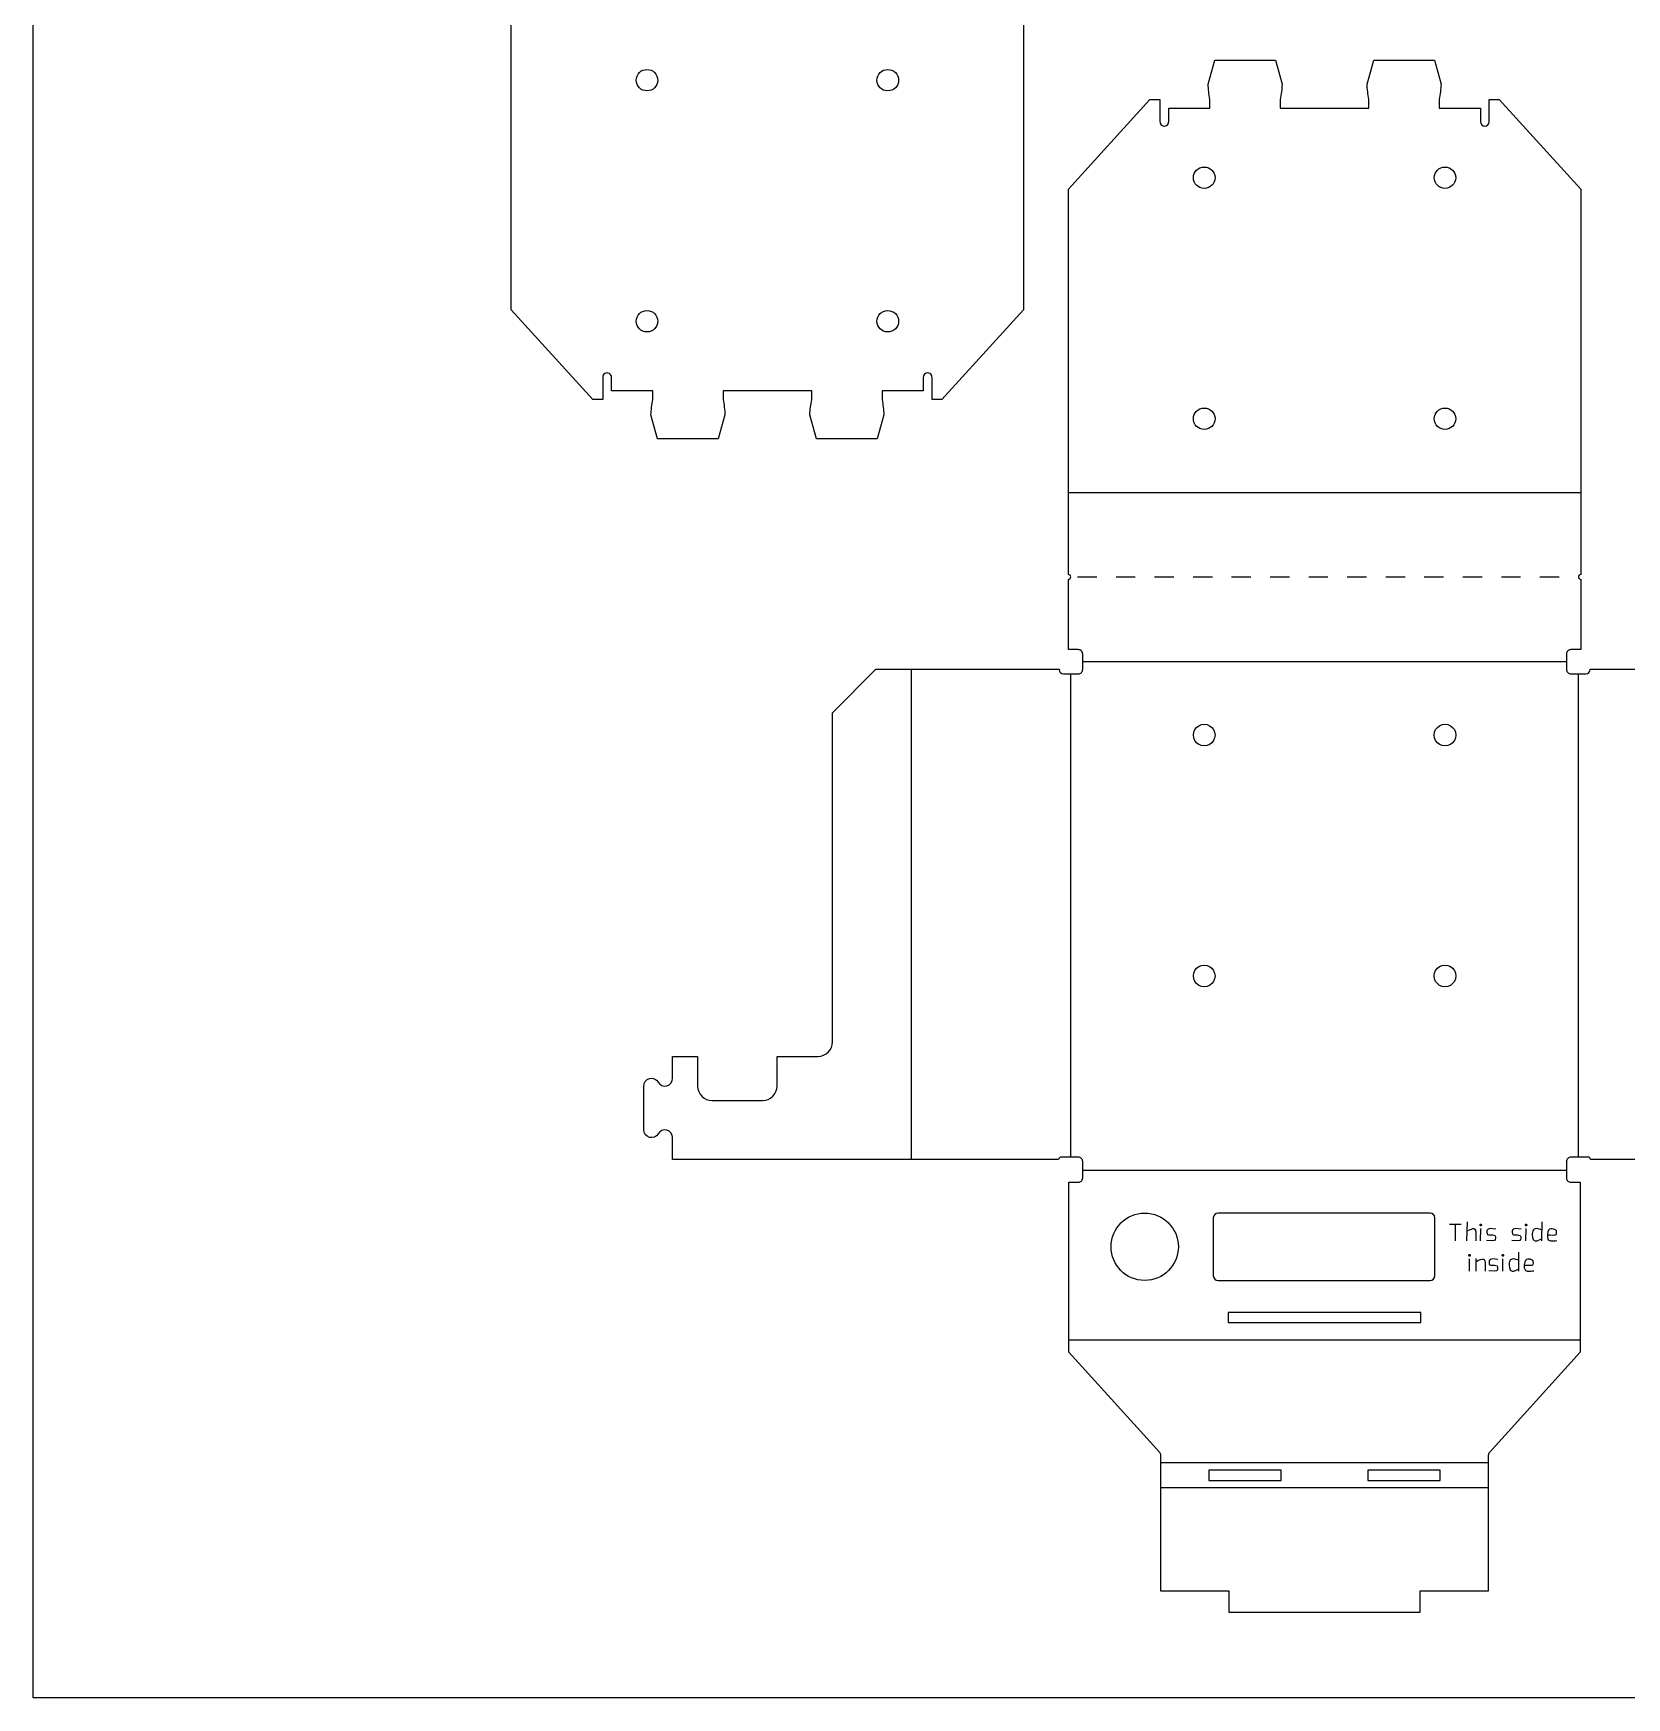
# Model space of a CAD drawing. Extents: x 0 to 841, y 0 to 662.
# Drawn here: x 0 to 330.8, y 0 to 345.5 of the extents above; entities that cross this region are included whole.
import ezdxf

# ---------------------------------------------------------------- set-up
doc = ezdxf.new("R2010")
doc.units = 0
doc.layers.get('0').update_dxf_attribs({"linetype": 'CONTINUOUS'})

msp = doc.modelspace()

# ---------------------------------------------------------------- linework, layer by layer
at = {"color": 7}
msp.add_lwpolyline([(0, 593.999849), (840.999808, 593.999849), (840.999808, 0.000026), (0, 0.000026)], close=True, dxfattribs=at)
at = {"color": 5}
for points in [[(118.225351, 274.075663), (118.225351, 269.450669), (116.175359, 269.450669), (99.225362, 288.113393), (99.225362, 368.092796)], [(205.625338, 368.092796), (205.625338, 288.113393), (188.675341, 269.450669), (186.625349, 269.450669), (186.625349, 274.075663)], [(243.933089, 334.947435), (245.313288, 339.932977), (257.913296, 339.932977), (259.293508, 334.947435)], [(276.933083, 334.947435), (278.313282, 339.932977), (290.913292, 339.932977), (292.293491, 334.947435)], [(214.913306, 233.140849), (214.913306, 313.120242), (231.863304, 331.782966), (233.913295, 331.782966), (233.913295, 327.157972)], [(235.763314, 327.157972), (235.763314, 329.932974), (244.313295, 329.932974), (244.313295, 331.782966)], [(258.913296, 331.782966), (258.913296, 329.932974), (277.313289, 329.932974), (277.313289, 331.782966)], [(291.913285, 331.782966), (291.913285, 329.932974), (300.463267, 329.932974), (300.463267, 327.157972)], [(302.313286, 327.157972), (302.313286, 331.782966), (304.363277, 331.782966), (321.313274, 313.120242), (321.313274, 233.140849)], [(128.625357, 269.450669), (128.625357, 271.300661), (120.07537, 271.300661), (120.07537, 274.075663)], [(184.77533, 274.075663), (184.77533, 271.300661), (176.225349, 271.300661), (176.225349, 269.450669)], [(161.625348, 269.450669), (161.625348, 271.300661), (143.225352, 271.300661), (143.225352, 269.450669)], [(143.605564, 266.2862), (142.225352, 261.300657), (129.625357, 261.300657), (128.245145, 266.2862)], [(176.605555, 266.2862), (175.225356, 261.300657), (162.625348, 261.300657), (161.245136, 266.2862)], [(216.963297, 217.556154), (214.913306, 217.556154), (214.913306, 232.140857)], [(220.816198, 232.609804), (216.816199, 232.609804)], [(228.816196, 232.609804), (224.816197, 232.609804)], [(236.816194, 232.609804), (232.816195, 232.609804)], [(244.816192, 232.609804), (240.816193, 232.609804)], [(252.816189, 232.609804), (248.81619, 232.609804)], [(260.816184, 232.609804), (256.816185, 232.609804)], [(268.816171, 232.609804), (264.816175, 232.609804)], [(276.81619, 232.609804), (272.816194, 232.609804)], [(284.816183, 232.609804), (280.816187, 232.609804)], [(292.816175, 232.609804), (288.816179, 232.609804)], [(300.816168, 232.609804), (296.816172, 232.609804)], [(308.81616, 232.609804), (304.816164, 232.609804)], [(316.816153, 232.609804), (312.816156, 232.609804)], [(321.313274, 232.140857), (321.313274, 217.556154), (319.263283, 217.556154)], [(217.888307, 213.468105), (217.888307, 216.631145)], [(318.338274, 216.631145), (318.338274, 213.468105)], [(165.937224, 136.118114), (165.937224, 204.468093), (174.937209, 213.468105), (212.97526, 213.468105)], [(213.900243, 212.543095), (216.963297, 212.543095)], [(319.263283, 212.543095), (322.326337, 212.543095)], [(323.25132, 213.468105), (361.289371, 213.468105), (370.289356, 204.468093), (370.289356, 136.118114)], [(132.737237, 128.571961), (132.737237, 133.11811), (137.937224, 133.11811), (137.937224, 126.96811)], [(154.437219, 126.96811), (154.437219, 133.11811), (162.937221, 133.11811)], [(126.73723, 117.871976), (126.73723, 126.964274)], [(140.937228, 123.968106), (151.437215, 123.968106)], [(212.900251, 111.718113), (132.737237, 111.718113), (132.737237, 116.264262)], [(409.588358, 116.264262), (409.588358, 111.718113), (323.32633, 111.718113)], [(216.963297, 112.218123), (213.40026, 112.218123)], [(217.888307, 107.905071), (217.888307, 111.293113)], [(318.338274, 111.293113), (318.338274, 107.905071)], [(322.82632, 112.218123), (319.263283, 112.218123)], [(233.873237, 50.913731), (215.013318, 71.692036), (215.013318, 106.980062), (216.963297, 106.980062)], [(319.263283, 106.980062), (321.213262, 106.980062), (321.213262, 71.692036), (302.353344, 50.913731)], [(302.113287, 50.292039), (302.113287, 22.115933), (287.913289, 22.115933), (287.913289, 17.665933), (248.313292, 17.665933), (248.313292, 22.115933), (234.113293, 22.115933), (234.113293, 50.292039)]]:
    msp.add_lwpolyline(points, dxfattribs=at)
at = {"color": 4}
for points in [[(214.913306, 250.182181), (321.313883, 250.182181)], [(217.88828, 215.099631), (318.337321, 215.099631)], [(182.368771, 111.718087), (182.368771, 213.468105)], [(215.431889, 112.218149), (215.431889, 212.543095)], [(320.7953, 212.543095), (320.7953, 112.218149)], [(318.337321, 109.436585), (217.88828, 109.436585)], [(294.071358, 98.305779), (296.449591, 98.305779)], [(295.240816, 98.305779), (295.194091, 94.832436)], [(297.699774, 98.798645), (297.611615, 94.832436)], [(300.397729, 98.043418), (300.404079, 98.188939)], [(300.476337, 97.404), (300.44128, 94.832436)], [(300.5868, 97.960577), (300.475279, 97.960577)], [(300.490148, 98.270722), (300.600612, 98.270722)], [(300.679193, 98.188939), (300.672843, 98.043418)], [(309.807977, 98.043418), (309.814327, 98.188939)], [(309.886585, 97.404), (309.851527, 94.832436)], [(309.997048, 97.960577), (309.8855, 97.960577)], [(309.900369, 98.270722), (310.010859, 98.270722)], [(310.089441, 98.188939), (310.083091, 98.043418)], [(313.193161, 98.748718), (313.165539, 94.832436)], [(299.544792, 96.582919), (299.528917, 94.832436)], [(302.985195, 94.832436), (301.747765, 94.926971)], [(308.235929, 94.832436), (306.9985, 94.926971)], [(312.226506, 94.857942), (313.160168, 95.258388)], [(298.059713, 91.755465), (298.066063, 91.900985)], [(298.138294, 91.11602), (298.103237, 88.544482)], [(298.248784, 91.672597), (298.137262, 91.672597)], [(298.152105, 91.982768), (298.262569, 91.982768)], [(298.341177, 91.900985), (298.334827, 91.755465)], [(299.547808, 91.144701), (299.547808, 88.544482)], [(301.438441, 90.243953), (301.423624, 88.544482)], [(305.008516, 91.755465), (305.014866, 91.900985)], [(305.087097, 91.11602), (305.05204, 88.544482)], [(305.197587, 91.672597), (305.086065, 91.672597)], [(305.100908, 91.982768), (305.211372, 91.982768)], [(305.28998, 91.900985), (305.28363, 91.755465)], [(308.393674, 92.460738), (308.366051, 88.544482)], [(303.436468, 88.544482), (302.199012, 88.639018)], [(307.427045, 88.569962), (308.360707, 88.970408)], [(243.113305, 74.223543), (220.042753, 74.223622), (215.013242, 74.223648)], [(321.213341, 74.223463), (298.142792, 74.223543), (293.113276, 74.223543)], [(302.113076, 48.760499), (234.11332, 48.760499)], [(302.113076, 43.547415), (234.11332, 43.547415)]]:
    msp.add_lwpolyline(points, dxfattribs=at)
at = {"color": 5}
msp.add_lwpolyline([(321.313274, 232.140857)], close=True, dxfattribs=at)
at = {"color": 1}
for points in [[(243.113305, 197.568106)], [(293.113276, 197.568106)], [(243.113305, 147.568115)], [(293.113276, 147.568115)], [(230.763299, 86.605087)], [(248.113293, 79.955078), (248.113293, 77.905086), (288.113287, 77.905086), (288.113287, 79.955078)], [(259.113297, 45.078982), (259.113297, 47.228986), (244.113297, 47.228986), (244.113297, 45.078982)], [(292.113283, 45.078982), (292.113283, 47.228986), (277.113291, 47.228986), (277.113291, 45.078982)]]:
    msp.add_lwpolyline(points, close=True, dxfattribs=at)
for points in [[(290.013286, 100.60506), (246.013296, 100.60506)], [(245.013303, 99.605068), (245.013303, 87.605079)], [(291.013278, 87.605079), (291.013278, 99.605068)], [(246.013296, 86.605087), (290.013286, 86.605087)], [(293.113276, 74.223543), (243.113305, 74.223543)]]:
    msp.add_lwpolyline(points, dxfattribs=at)
at = {"color": 4}
for points in [[(300.490122, 98.270722)], [(309.900343, 98.270722)], [(298.152105, 91.982768)], [(305.100908, 91.982768)]]:
    msp.add_lwpolyline(points, close=True, dxfattribs=at)
at = {"color": 1}
for points in [[(125.175582, 335.759928), (125.193236, 336.990602), (126.195307, 337.978992), (127.425358, 337.978988)], [(127.425354, 333.540612), (126.195206, 333.540612), (125.193097, 334.529155), (125.175582, 335.759928)], [(129.675125, 335.759928), (129.65761, 334.529155), (128.655501, 333.540612), (127.425354, 333.540612)], [(127.425358, 337.978988), (128.655406, 337.978988), (129.657472, 336.990599), (129.675125, 335.759928)], [(175.175588, 335.759928), (175.193241, 336.990593), (176.195298, 337.978979), (177.42534, 337.978988)], [(177.425353, 333.541073), (176.195385, 333.541073), (175.193352, 334.529338), (175.175588, 335.759928)], [(177.42534, 337.978988), (178.655392, 337.978993), (179.657464, 336.990603), (179.675118, 335.759928)], [(179.675118, 335.759928), (179.657353, 334.529338), (178.655321, 333.541073), (177.425353, 333.541073)], [(240.863527, 315.50419), (240.881291, 316.73478), (241.883323, 317.723045), (243.113291, 317.723045)], [(243.113305, 313.28513), (241.883253, 313.285125), (240.88118, 314.273515), (240.863527, 315.50419)], [(243.113291, 317.723045), (244.343259, 317.723045), (245.345292, 316.73478), (245.363056, 315.50419)], [(245.363056, 315.50419), (245.345403, 314.273525), (244.343346, 313.285139), (243.113305, 313.28513)], [(290.863524, 315.50419), (290.881289, 316.73478), (291.883321, 317.723045), (293.113289, 317.723045)], [(293.113276, 313.28513), (291.883234, 313.285139), (290.881178, 314.273525), (290.863524, 315.50419)], [(295.363054, 315.50419), (295.3454, 314.273515), (294.343328, 313.285125), (293.113276, 313.28513)], [(293.113289, 317.723045), (294.343257, 317.723045), (295.345289, 316.73478), (295.363054, 315.50419)], [(125.175582, 285.729445), (125.193236, 286.960119), (126.195307, 287.948509), (127.425358, 287.948505)], [(127.425358, 287.948505), (128.655406, 287.948505), (129.657472, 286.960116), (129.675125, 285.729445)], [(175.175588, 285.729445), (175.193241, 286.96011), (176.195298, 287.948496), (177.42534, 287.948505)], [(177.42534, 287.948505), (178.655392, 287.94851), (179.657464, 286.96012), (179.675118, 285.729445)], [(127.425354, 283.510129), (126.195206, 283.510129), (125.193097, 284.498672), (125.175582, 285.729445)], [(129.675125, 285.729445), (129.65761, 284.498672), (128.655501, 283.510129), (127.425354, 283.510129)], [(177.425353, 283.51059), (176.195385, 283.51059), (175.193352, 284.498855), (175.175588, 285.729445)], [(179.675118, 285.729445), (179.657353, 284.498855), (178.655321, 283.51059), (177.425353, 283.51059)], [(240.863527, 265.473718), (240.881291, 266.704307), (241.883323, 267.692572), (243.113291, 267.692572)], [(243.113291, 267.692572), (244.343259, 267.692572), (245.345292, 266.704307), (245.363056, 265.473718)], [(290.863524, 265.473718), (290.881289, 266.704307), (291.883321, 267.692572), (293.113289, 267.692572)], [(293.113289, 267.692572), (294.343257, 267.692572), (295.345289, 266.704307), (295.363054, 265.473718)], [(243.113305, 263.254658), (241.883253, 263.254652), (240.88118, 264.243043), (240.863527, 265.473718)], [(245.363056, 265.473718), (245.345403, 264.243053), (244.343346, 263.254667), (243.113305, 263.254658)], [(293.113276, 263.254658), (291.883234, 263.254667), (290.881178, 264.243053), (290.863524, 265.473718)], [(295.363054, 265.473718), (295.3454, 264.243043), (294.343328, 263.254652), (293.113276, 263.254658)], [(241.164745, 198.693107), (240.762821, 199.38926), (240.762821, 200.246957), (241.164745, 200.94311)], [(241.164745, 200.94311), (241.566669, 201.639263), (242.309456, 202.068111), (243.113305, 202.068111)], [(243.113305, 202.068111), (243.917153, 202.068111), (244.65994, 201.639263), (245.061864, 200.94311)], [(245.061864, 200.94311), (245.463788, 200.246957), (245.463788, 199.38926), (245.061864, 198.693107)], [(291.164716, 198.693107), (290.762792, 199.38926), (290.762792, 200.246957), (291.164716, 200.94311)], [(291.164716, 200.94311), (291.566641, 201.639263), (292.309427, 202.068111), (293.113276, 202.068111)], [(293.113276, 202.068111), (293.917124, 202.068111), (294.659911, 201.639263), (295.061835, 200.94311)], [(295.061835, 200.94311), (295.46376, 200.246957), (295.46376, 199.38926), (295.061835, 198.693107)], [(243.113305, 197.568106), (242.309456, 197.568106), (241.566669, 197.996954), (241.164745, 198.693107)], [(245.061864, 198.693107), (244.65994, 197.996954), (243.917153, 197.568106), (243.113305, 197.568106)], [(293.113276, 197.568106), (292.309427, 197.568106), (291.566641, 197.996954), (291.164716, 198.693107)], [(295.061835, 198.693107), (294.659911, 197.996954), (293.917124, 197.568106), (293.113276, 197.568106)], [(241.164748, 150.943116), (241.566672, 151.639268), (242.309457, 152.068116), (243.113305, 152.068116)], [(243.113305, 152.068116), (243.917152, 152.068114), (244.659937, 151.639266), (245.061861, 150.943114)], [(291.164719, 150.943116), (291.566643, 151.639268), (292.309428, 152.068116), (293.113276, 152.068116)], [(293.113276, 152.068116), (293.917123, 152.068114), (294.659909, 151.639266), (295.061832, 150.943114)], [(241.164748, 148.693116), (240.762824, 149.389269), (240.762824, 150.246964), (241.164748, 150.943116)], [(243.113305, 147.568113), (242.309457, 147.568117), (241.566672, 147.996964), (241.164748, 148.693116)], [(245.061861, 148.693115), (244.659937, 147.996962), (243.917152, 147.568115), (243.113305, 147.568115)], [(245.061861, 150.943114), (245.463785, 150.246962), (245.463785, 149.389267), (245.061861, 148.693115)], [(291.164719, 148.693116), (290.762796, 149.389269), (290.762796, 150.246964), (291.164719, 150.943116)], [(293.113276, 147.568113), (292.309428, 147.568117), (291.566643, 147.996964), (291.164719, 148.693116)], [(295.061832, 148.693115), (294.659909, 147.996962), (293.917123, 147.568115), (293.113276, 147.568115)], [(295.061832, 150.943114), (295.463756, 150.246962), (295.463756, 149.389267), (295.061832, 148.693115)], [(223.775921, 93.605074), (223.775921, 97.466138), (226.90224, 100.598099), (230.763299, 100.60506)], [(230.763299, 100.60506), (234.624357, 100.598099), (237.750676, 97.466138), (237.750676, 93.605074)], [(246.013296, 100.60506), (245.461017, 100.605056), (245.013307, 100.157347), (245.013303, 99.605068)], [(291.013278, 99.605068), (291.013274, 100.157347), (290.565565, 100.605056), (290.013286, 100.60506)], [(230.763299, 86.605087), (226.90224, 86.612048), (223.775921, 89.744009), (223.775921, 93.605074)], [(237.750676, 93.605074), (237.750676, 89.744009), (234.624357, 86.612048), (230.763299, 86.605087)], [(245.013303, 87.605079), (245.013307, 87.0528), (245.461017, 86.605091), (246.013296, 86.605087)], [(290.013286, 86.605087), (290.565565, 86.605091), (291.013274, 87.0528), (291.013278, 87.605079)]]:
    msp.add_open_spline(points, degree=3, dxfattribs=at)
at = {"color": 5}
for points in [[(244.313295, 331.782966), (244.106417, 332.826609), (243.979314, 333.88449), (243.933089, 334.947435)], [(259.293508, 334.947435), (259.247281, 333.88449), (259.120177, 332.826609), (258.913296, 331.782966)], [(277.313289, 331.782966), (277.106411, 332.826609), (276.979308, 333.88449), (276.933083, 334.947435)], [(292.293491, 334.947435), (292.247267, 333.88449), (292.120164, 332.826609), (291.913285, 331.782966)], [(233.913295, 327.157972), (233.913295, 326.827497), (234.089601, 326.522127), (234.375799, 326.35689)], [(234.375799, 326.35689), (234.661998, 326.191653), (235.01461, 326.191653), (235.300809, 326.35689)], [(235.300809, 326.35689), (235.587008, 326.522127), (235.763314, 326.827497), (235.763314, 327.157972)], [(300.463267, 327.157972), (300.463267, 326.647103), (300.877408, 326.232962), (301.388276, 326.232962)], [(301.388276, 326.232962), (301.899145, 326.232962), (302.313286, 326.647103), (302.313286, 327.157972)], [(118.687855, 274.876745), (118.401656, 274.711508), (118.225351, 274.406137), (118.225351, 274.075663)], [(119.612865, 274.876745), (119.326666, 275.041982), (118.974054, 275.041982), (118.687855, 274.876745)], [(120.07537, 274.075663), (120.07537, 274.406137), (119.899064, 274.711508), (119.612865, 274.876745)], [(185.237835, 274.876745), (184.951636, 274.711508), (184.77533, 274.406137), (184.77533, 274.075663)], [(186.162845, 274.876745), (185.876646, 275.041982), (185.524034, 275.041982), (185.237835, 274.876745)], [(186.625349, 274.075663), (186.625349, 274.406137), (186.449044, 274.711508), (186.162845, 274.876745)], [(128.245145, 266.2862), (128.291371, 267.349145), (128.418476, 268.407026), (128.625357, 269.450669)], [(143.225352, 269.450669), (143.432233, 268.407026), (143.559337, 267.349145), (143.605564, 266.2862)], [(161.245136, 266.2862), (161.291363, 267.349145), (161.418467, 268.407026), (161.625348, 269.450669)], [(176.225349, 269.450669), (176.432227, 268.407026), (176.55933, 267.349145), (176.605555, 266.2862)], [(215.411381, 232.640853), (215.411381, 232.916244), (215.188695, 233.139789), (214.913306, 233.140849)], [(214.913306, 232.140857), (215.188695, 232.141917), (215.411381, 232.365462), (215.411381, 232.640853)], [(321.313274, 233.140849), (321.037885, 233.139789), (320.815199, 232.916244), (320.815199, 232.640853)], [(320.815199, 232.640853), (320.815199, 232.365462), (321.037885, 232.141917), (321.313274, 232.140857)], [(217.617381, 217.285228), (217.443907, 217.458701), (217.208626, 217.556157), (216.963297, 217.556154)], [(217.888307, 216.631145), (217.888309, 216.876473), (217.790854, 217.111754), (217.617381, 217.285228)], [(318.6092, 217.285228), (318.435726, 217.111754), (318.338271, 216.876473), (318.338274, 216.631145)], [(319.263283, 217.556154), (319.017955, 217.556157), (318.782673, 217.458701), (318.6092, 217.285228)], [(212.97526, 213.468105), (212.975255, 212.957244), (213.389383, 212.543104), (213.900243, 212.543095)], [(216.963297, 212.543095), (217.208626, 212.543092), (217.443907, 212.640548), (217.617381, 212.814021)], [(217.617381, 212.814021), (217.790854, 212.987495), (217.888309, 213.222776), (217.888307, 213.468105)], [(318.338274, 213.468105), (318.338271, 213.222776), (318.435726, 212.987495), (318.6092, 212.814021)], [(318.6092, 212.814021), (318.782673, 212.640548), (319.017955, 212.543092), (319.263283, 212.543095)], [(322.326337, 212.543095), (322.837198, 212.543104), (323.251326, 212.957244), (323.25132, 213.468105)], [(165.058545, 133.996789), (165.621155, 134.5594), (165.937226, 135.322463), (165.937224, 136.118114)], [(162.937221, 133.11811), (163.732871, 133.118109), (164.495935, 133.434179), (165.058545, 133.996789)], [(126.73723, 126.964274), (126.737234, 127.691926), (127.225972, 128.328855), (127.928831, 128.517181)], [(127.928831, 128.517181), (128.63169, 128.705507), (129.373411, 128.398271), (129.737233, 127.768104)], [(131.545648, 127.019031), (132.24851, 127.207364), (132.737245, 127.844304), (132.737237, 128.571961)], [(129.737233, 127.768104), (130.101058, 127.137933), (130.842787, 126.830697), (131.545648, 127.019031)], [(137.937224, 126.96811), (137.937223, 126.172459), (138.253294, 125.409396), (138.815904, 124.846786)], [(138.815904, 124.846786), (139.378514, 124.284176), (140.141577, 123.968105), (140.937228, 123.968106)], [(151.437215, 123.968106), (152.232866, 123.968105), (152.995929, 124.284176), (153.558539, 124.846786)], [(153.558539, 124.846786), (154.121149, 125.409396), (154.43722, 126.172459), (154.437219, 126.96811)], [(127.928818, 116.319045), (127.225956, 116.507379), (126.737222, 117.144319), (126.73723, 117.871976)], [(131.545648, 117.817192), (130.842787, 118.005526), (130.101058, 117.69829), (129.737233, 117.068119)], [(132.737237, 116.264262), (132.737245, 116.991919), (132.24851, 117.628859), (131.545648, 117.817192)], [(129.737233, 117.068119), (129.373409, 116.437948), (128.63168, 116.130712), (127.928818, 116.319045)], [(213.046697, 112.071676), (212.952927, 111.977905), (212.900248, 111.850725), (212.900251, 111.718113)], [(213.40026, 112.218123), (213.267649, 112.218125), (213.140468, 112.165446), (213.046697, 112.071676)], [(217.617381, 111.947196), (217.443907, 112.12067), (217.208626, 112.218125), (216.963297, 112.218123)], [(217.888307, 111.293113), (217.888309, 111.538442), (217.790854, 111.773723), (217.617381, 111.947196)], [(318.6092, 111.947196), (318.435726, 111.773723), (318.338271, 111.538442), (318.338274, 111.293113)], [(319.263283, 112.218123), (319.017955, 112.218125), (318.782673, 112.12067), (318.6092, 111.947196)], [(323.179883, 112.071676), (323.086113, 112.165446), (322.958932, 112.218125), (322.82632, 112.218123)], [(323.32633, 111.718113), (323.326332, 111.850725), (323.273654, 111.977905), (323.179883, 112.071676)], [(216.963297, 106.980062), (217.208626, 106.980059), (217.443907, 107.077514), (217.617381, 107.250988)], [(217.617381, 107.250988), (217.790854, 107.424461), (217.888309, 107.659743), (217.888307, 107.905071)], [(318.338274, 107.905071), (318.338271, 107.659743), (318.435726, 107.424461), (318.6092, 107.250988)], [(318.6092, 107.250988), (318.782673, 107.077514), (319.017955, 106.980059), (319.263283, 106.980062)], [(234.113293, 50.292039), (234.113298, 50.521898), (234.02772, 50.743525), (233.873237, 50.913731)], [(302.353344, 50.913731), (302.19886, 50.743525), (302.113283, 50.521898), (302.113287, 50.292039)]]:
    msp.add_open_spline(points, degree=3, dxfattribs=at)
at = {"color": 4}
for points in [[(297.66686, 96.903699), (297.66686, 96.903699), (298.723711, 97.343437), (298.910666, 97.377436)], [(298.910666, 97.377436), (299.099737, 97.41035), (299.570272, 97.310523), (299.544792, 96.582919)], [(300.475279, 97.960577), (300.430643, 97.960577), (300.395613, 97.997751), (300.397729, 98.043418)], [(300.404079, 98.188939), (300.406725, 98.234606), (300.444428, 98.270722), (300.490122, 98.270722)], [(300.672843, 98.043418), (300.670197, 97.997751), (300.631409, 97.960577), (300.5868, 97.960577)], [(300.600612, 98.270722), (300.646279, 98.270722), (300.681336, 98.234606), (300.679193, 98.188939)], [(301.816795, 96.955743), (301.812562, 96.721005), (301.80092, 96.514947), (301.855054, 96.281267)], [(303.665015, 97.255278), (302.890686, 97.322191), (301.93046, 97.584551), (301.816795, 96.955743)], [(307.067529, 96.955743), (307.063296, 96.721005), (307.051654, 96.514947), (307.105788, 96.281267)], [(308.915749, 97.255278), (308.141393, 97.322191), (307.181194, 97.584551), (307.067529, 96.955743)], [(309.8855, 97.960577), (309.840891, 97.960577), (309.80586, 97.997751), (309.807977, 98.043418)], [(309.814327, 98.188939), (309.816973, 98.234606), (309.854676, 98.270722), (309.900343, 98.270722)], [(310.083091, 98.043418), (310.080445, 97.997751), (310.041657, 97.960577), (309.997048, 97.960577)], [(310.010859, 98.270722), (310.056527, 98.270722), (310.091584, 98.234606), (310.089441, 98.188939)], [(311.830319, 97.347696), (311.28967, 97.171378), (310.966772, 96.420412), (311.413944, 95.13197)], [(313.17718, 97.093829), (313.199405, 97.139496), (312.201027, 97.467711), (311.830319, 97.347696)], [(314.62072, 97.073668), (314.461415, 96.787944), (314.167171, 95.502704), (314.532561, 95.07146)], [(315.623438, 97.287186), (315.353642, 97.322217), (314.787487, 97.374287), (314.62072, 97.073668)], [(316.288362, 96.548946), (316.288362, 96.548946), (316.397767, 97.188391), (315.623438, 97.287186)], [(301.855054, 96.281267), (301.919824, 96.005095), (302.252299, 96.074125), (302.69418, 96.067748)], [(302.69418, 96.067748), (302.970325, 96.063515), (303.549233, 96.133603), (303.582148, 95.64714)], [(303.582148, 95.64714), (303.603314, 95.357157), (303.686261, 94.779334), (302.985195, 94.832436)], [(307.105788, 96.281267), (307.170558, 96.005095), (307.503033, 96.074125), (307.944914, 96.067748)], [(307.944914, 96.067748), (308.22106, 96.063515), (308.799968, 96.133603), (308.832882, 95.64714)], [(308.832882, 95.64714), (308.854048, 95.357157), (308.936969, 94.779334), (308.235929, 94.832436)], [(311.413944, 95.13197), (311.426644, 95.097998), (311.632755, 94.743218), (312.226506, 94.857942)], [(314.361561, 96.075183), (314.361561, 96.075183), (315.440743, 96.011472), (315.88048, 96.061425)], [(314.532561, 95.07146), (314.690835, 94.885564), (314.891574, 94.834579), (315.220874, 94.832462)], [(315.220874, 94.832462), (315.494903, 94.829816), (315.857118, 94.86326), (316.355275, 94.878129)], [(315.88048, 96.061425), (316.104609, 96.086825), (316.288362, 96.128338), (316.288362, 96.548946)], [(298.137262, 91.672597), (298.092653, 91.672597), (298.057596, 91.709771), (298.059713, 91.755465)], [(298.066063, 91.900985), (298.068709, 91.946653), (298.106438, 91.982768), (298.152105, 91.982768)], [(298.334827, 91.755465), (298.332181, 91.709771), (298.293393, 91.672597), (298.248784, 91.672597)], [(298.262569, 91.982768), (298.308236, 91.982768), (298.343293, 91.946653), (298.341177, 91.900985)], [(299.55945, 90.574312), (299.55945, 90.574312), (300.565316, 91.00979), (300.791588, 91.045905)], [(300.791588, 91.045905), (301.071993, 91.090514), (301.446934, 91.021564), (301.438441, 90.243953)], [(302.268068, 90.667789), (302.263835, 90.433025), (302.252193, 90.226967), (302.306301, 89.993287)], [(304.116262, 90.967324), (303.341932, 91.034237), (302.381707, 91.296598), (302.268068, 90.667789)], [(302.306301, 89.993287), (302.371097, 89.717115), (302.703572, 89.786171), (303.145426, 89.779795)], [(303.145426, 89.779795), (303.421598, 89.775562), (304.00048, 89.84565), (304.033421, 89.35916)], [(305.086065, 91.672597), (305.041457, 91.672597), (305.006399, 91.709771), (305.008516, 91.755465)], [(305.014866, 91.900985), (305.017512, 91.946653), (305.055241, 91.982768), (305.100908, 91.982768)], [(305.28363, 91.755465), (305.280984, 91.709771), (305.242196, 91.672597), (305.197587, 91.672597)], [(305.211372, 91.982768), (305.257039, 91.982768), (305.292096, 91.946653), (305.28998, 91.900985)], [(307.030858, 91.059716), (306.490182, 90.883398), (306.167285, 90.132432), (306.614457, 88.844017)], [(308.377693, 90.805849), (308.399918, 90.851542), (307.401539, 91.179758), (307.030858, 91.059716)], [(309.821259, 90.785741), (309.661927, 90.500017), (309.36771, 89.214751), (309.7331, 88.783507)], [(310.82395, 90.999233), (310.554155, 91.03429), (309.988026, 91.086334), (309.821259, 90.785741)], [(311.488874, 90.261019), (311.488874, 90.261019), (311.59828, 90.900437), (310.82395, 90.999233)], [(311.081019, 89.773471), (311.305121, 89.798871), (311.488874, 89.840385), (311.488874, 90.261019)], [(304.033421, 89.35916), (304.054587, 89.069177), (304.137508, 88.491354), (303.436468, 88.544482)], [(306.614457, 88.844017), (306.627157, 88.810018), (306.833267, 88.455238), (307.427045, 88.569962)], [(309.562073, 89.78723), (309.562073, 89.78723), (310.641256, 89.723492), (311.081019, 89.773471)], [(309.7331, 88.783507), (309.891347, 88.597637), (310.092113, 88.546652), (310.421387, 88.544535)], [(310.421387, 88.544535), (310.695442, 88.541889), (311.05763, 88.575333), (311.555814, 88.590202)]]:
    msp.add_open_spline(points, degree=3, dxfattribs=at)

doc.saveas('drawing.dxf')
